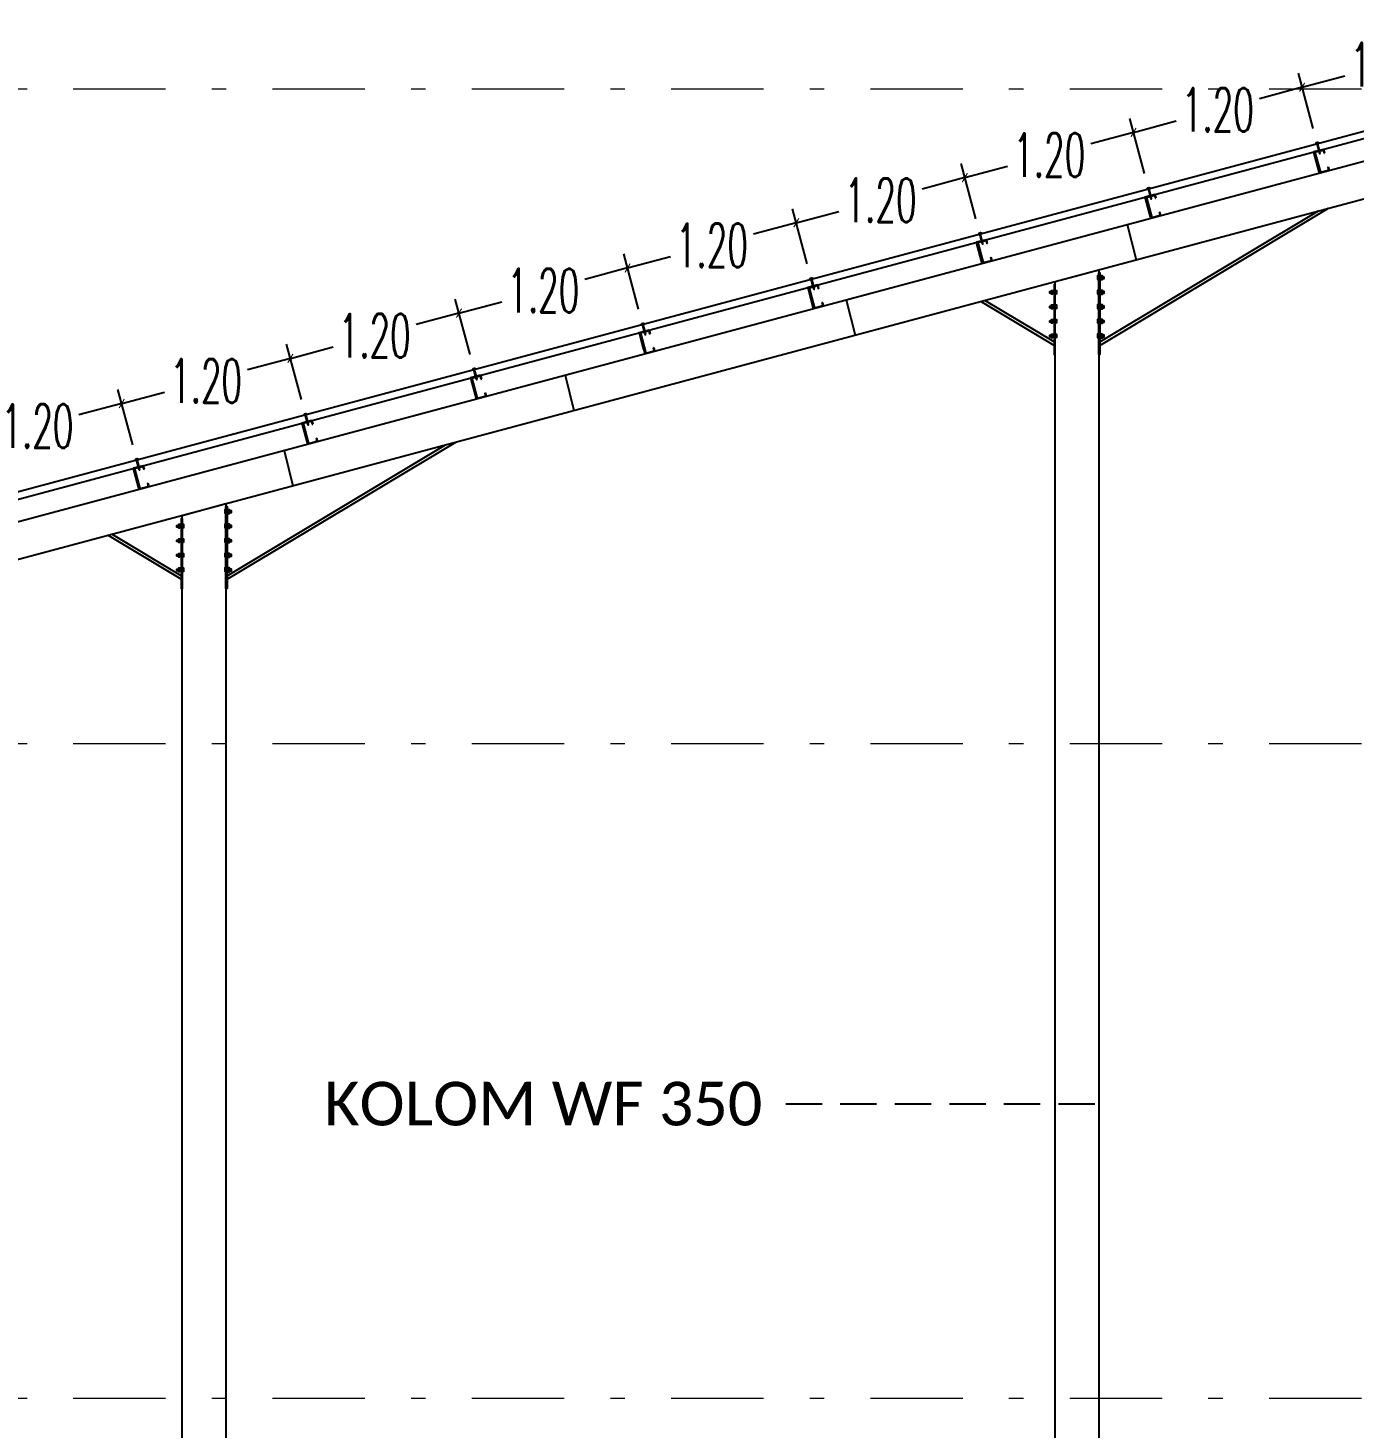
# Model space of a CAD drawing. Header units: millimetres. Extents: x 2175 to 3376, y 1504 to 1740.
# Drawn here: x 3037.04 to 3046.16, y 1637.46 to 1647.08 of the extents above; entities that cross this region are included whole.
import ezdxf

# ---------------------------------------------------------------- set-up
doc = ezdxf.new("R2010")
doc.units = ezdxf.units.MM
for name, pattern in [('DASHDOT2', [12.7, 6.35, -3.175, 0, -3.175]), ('DASHED', [19.05, 12.7, -6.35]), ('HIDDEN', [0.375, 0.25, -0.125])]:
    doc.linetypes.add(name, pattern=pattern)
doc.layers.add('Garis Dim', color=131, linetype='DASHED', lineweight=9)
doc.layers.add('TANGGA', color=223, linetype='Continuous', lineweight=9)
for name, color, linetype in [('GR', 7, 'Continuous'), ('KOP TEKS', 1, 'Continuous'), ('SUNGAI', 150, 'Continuous'), ('TEXT', 7, 'Continuous')]:
    doc.layers.add(name, color=color, linetype=linetype)
doc.styles.add('-DIM2', font='simplex.shx', dxfattribs={"width": 0.55})
doc.styles.get("Standard").update_dxf_attribs({"font": 'arial.ttf'})
doc.dimstyles.new('DIMENSI POTONGAN', dxfattribs={"dimtxt": 0.3, "dimasz": 0.05, "dimexe": 0.1, "dimexo": 0.1, "dimgap": 0.05, "dimtad": 0, "dimtih": 1, "dimtoh": 1, "dimrnd": 0.0025, "dimzin": 0, "dimdsep": 46, "dimtxsty": '-DIM2', "dimblk": 'ARCHTICK', "dimcen": 0.1, "dimclrd": 1, "dimclre": 1, "dimclrt": 2, "dimadec": 0, "dimazin": 0, "dimtfac": 1, "dimtofl": 0, "dimtmove": 0, "dimatfit": 3, "dimldrblk": 'ARCHTICK', "dimfxl": 0.18, "dimtolj": 1, "dimtzin": 0, "dimarcsym": 0})

# ---------------------------------------------------------------- blocks, each defined once
blk = doc.blocks.new('_ArchTick')
at = {"color": 0, "linetype": 'ByBlock', "const_width": 0.15}
blk.add_lwpolyline([(-0.5, -0.5), (0.5, 0.5)], dxfattribs=at)
blk = doc.blocks.new('*D685')
at = {"layer": 'Defpoints', "color": 0, "transparency": 16777216}
for p in [(3045.7986, 1646.6758), (3047.0594, 1646.6068), (3045.9003, 1646.2963)]:
    blk.add_point(p, dxfattribs=at)
at = {"layer": 'TANGGA', "color": 1, "lineweight": -2, "transparency": 16777216}
for p, q in [((3047.0335, 1646.7034), (3046.9318, 1647.083)), ((3046.9577, 1646.9864), (3046.6639, 1646.9076)), ((3045.8744, 1646.3928), (3045.7727, 1646.7724)), ((3045.7986, 1646.6758), (3046.0924, 1646.7545))]:
    blk.add_line(p, q, dxfattribs=at)
at = {"layer": 'TANGGA', "color": 1, "lineweight": -2, "transparency": 16777216, "xscale": 0.05, "yscale": 0.05, "zscale": 0.05}
for p, rotation in [((3046.9577, 1646.9864), 15.00000000000346), ((3045.7986, 1646.6758), 195.0000000000034)]:
    blk.add_blockref('_ArchTick', p, dxfattribs=dict(at, rotation=rotation))
at = {"layer": 'TANGGA', "color": 2, "transparency": 16777216, "insert": (3046.3782, 1646.8311), "char_height": 0.3, "attachment_point": 5, "style": '-DIM2'}
blk.add_mtext('\\A1;1.20', dxfattribs=at)
blk = doc.blocks.new('*D686')
at = {"layer": 'Defpoints', "color": 0, "transparency": 16777216}
for p in [(3044.6395, 1646.3652), (3045.9003, 1646.2963), (3044.7412, 1645.9857)]:
    blk.add_point(p, dxfattribs=at)
at = {"layer": 'TANGGA', "color": 1, "lineweight": -2, "transparency": 16777216}
for p, q in [((3045.8744, 1646.3928), (3045.7727, 1646.7724)), ((3045.7986, 1646.6758), (3045.5048, 1646.5971)), ((3044.7153, 1646.0823), (3044.6136, 1646.4618)), ((3044.6395, 1646.3652), (3044.9333, 1646.4439))]:
    blk.add_line(p, q, dxfattribs=at)
at = {"layer": 'TANGGA', "color": 1, "lineweight": -2, "transparency": 16777216, "xscale": 0.05, "yscale": 0.05, "zscale": 0.05}
for p, rotation in [((3045.7986, 1646.6758), 15.00000000000346), ((3044.6395, 1646.3652), 195.0000000000034)]:
    blk.add_blockref('_ArchTick', p, dxfattribs=dict(at, rotation=rotation))
at = {"layer": 'TANGGA', "color": 2, "transparency": 16777216, "insert": (3045.219, 1646.5205), "char_height": 0.3, "attachment_point": 5, "style": '-DIM2'}
blk.add_mtext('\\A1;1.20', dxfattribs=at)
blk = doc.blocks.new('*D687')
at = {"layer": 'Defpoints', "color": 0, "transparency": 16777216}
for p in [(3043.4804, 1646.0546), (3044.7412, 1645.9857), (3043.5821, 1645.6751)]:
    blk.add_point(p, dxfattribs=at)
at = {"layer": 'TANGGA', "color": 1, "lineweight": -2, "transparency": 16777216}
for p, q in [((3044.7153, 1646.0823), (3044.6136, 1646.4618)), ((3044.6395, 1646.3652), (3044.3456, 1646.2865)), ((3043.5562, 1645.7717), (3043.4545, 1646.1512)), ((3043.4804, 1646.0546), (3043.7742, 1646.1334))]:
    blk.add_line(p, q, dxfattribs=at)
at = {"layer": 'TANGGA', "color": 1, "lineweight": -2, "transparency": 16777216, "xscale": 0.05, "yscale": 0.05, "zscale": 0.05}
for p, rotation in [((3044.6395, 1646.3652), 15.00000000000346), ((3043.4804, 1646.0546), 195.0000000000034)]:
    blk.add_blockref('_ArchTick', p, dxfattribs=dict(at, rotation=rotation))
at = {"layer": 'TANGGA', "color": 2, "transparency": 16777216, "insert": (3044.0599, 1646.2099), "char_height": 0.3, "attachment_point": 5, "style": '-DIM2'}
blk.add_mtext('\\A1;1.20', dxfattribs=at)
blk = doc.blocks.new('*D688')
at = {"layer": 'Defpoints', "color": 0, "transparency": 16777216}
for p in [(3042.3213, 1645.744), (3043.5821, 1645.6751), (3042.423, 1645.3645)]:
    blk.add_point(p, dxfattribs=at)
at = {"layer": 'TANGGA', "color": 1, "lineweight": -2, "transparency": 16777216}
for p, q in [((3043.5562, 1645.7717), (3043.4545, 1646.1512)), ((3043.4804, 1646.0546), (3043.1865, 1645.9759)), ((3042.3971, 1645.4611), (3042.2954, 1645.8406)), ((3042.3213, 1645.744), (3042.6151, 1645.8228))]:
    blk.add_line(p, q, dxfattribs=at)
at = {"layer": 'TANGGA', "color": 1, "lineweight": -2, "transparency": 16777216, "xscale": 0.05, "yscale": 0.05, "zscale": 0.05}
for p, rotation in [((3043.4804, 1646.0546), 15.00000000000346), ((3042.3213, 1645.744), 195.0000000000034)]:
    blk.add_blockref('_ArchTick', p, dxfattribs=dict(at, rotation=rotation))
at = {"layer": 'TANGGA', "color": 2, "transparency": 16777216, "insert": (3042.9008, 1645.8993), "char_height": 0.3, "attachment_point": 5, "style": '-DIM2'}
blk.add_mtext('\\A1;1.20', dxfattribs=at)
blk = doc.blocks.new('*D689')
at = {"layer": 'Defpoints', "color": 0, "transparency": 16777216}
for p in [(3041.1622, 1645.4335), (3042.423, 1645.3645), (3041.2638, 1645.0539)]:
    blk.add_point(p, dxfattribs=at)
at = {"layer": 'TANGGA', "color": 1, "lineweight": -2, "transparency": 16777216}
for p, q in [((3042.3971, 1645.4611), (3042.2954, 1645.8406)), ((3042.3213, 1645.744), (3042.0274, 1645.6653)), ((3041.238, 1645.1505), (3041.1363, 1645.53)), ((3041.1622, 1645.4335), (3041.456, 1645.5122))]:
    blk.add_line(p, q, dxfattribs=at)
at = {"layer": 'TANGGA', "color": 1, "lineweight": -2, "transparency": 16777216, "xscale": 0.05, "yscale": 0.05, "zscale": 0.05}
for p, rotation in [((3042.3213, 1645.744), 15.00000000000346), ((3041.1622, 1645.4335), 195.0000000000034)]:
    blk.add_blockref('_ArchTick', p, dxfattribs=dict(at, rotation=rotation))
at = {"layer": 'TANGGA', "color": 2, "transparency": 16777216, "insert": (3041.7417, 1645.5887), "char_height": 0.3, "attachment_point": 5, "style": '-DIM2'}
blk.add_mtext('\\A1;1.20', dxfattribs=at)
blk = doc.blocks.new('*D690')
at = {"layer": 'Defpoints', "color": 0, "transparency": 16777216}
for p in [(3040.003, 1645.1229), (3041.2638, 1645.0539), (3040.1047, 1644.7433)]:
    blk.add_point(p, dxfattribs=at)
at = {"layer": 'TANGGA', "color": 1, "lineweight": -2, "transparency": 16777216}
for p, q in [((3041.238, 1645.1505), (3041.1363, 1645.53)), ((3041.1622, 1645.4335), (3040.8683, 1645.3547)), ((3040.0789, 1644.8399), (3039.9772, 1645.2195)), ((3040.003, 1645.1229), (3040.2969, 1645.2016))]:
    blk.add_line(p, q, dxfattribs=at)
at = {"layer": 'TANGGA', "color": 1, "lineweight": -2, "transparency": 16777216, "xscale": 0.05, "yscale": 0.05, "zscale": 0.05}
for p, rotation in [((3041.1622, 1645.4335), 15.00000000000346), ((3040.003, 1645.1229), 195.0000000000034)]:
    blk.add_blockref('_ArchTick', p, dxfattribs=dict(at, rotation=rotation))
at = {"layer": 'TANGGA', "color": 2, "transparency": 16777216, "insert": (3040.5826, 1645.2782), "char_height": 0.3, "attachment_point": 5, "style": '-DIM2'}
blk.add_mtext('\\A1;1.20', dxfattribs=at)
blk = doc.blocks.new('*D691')
at = {"layer": 'Defpoints', "color": 0, "transparency": 16777216}
for p in [(3038.8439, 1644.8123), (3040.1047, 1644.7433), (3038.9456, 1644.4328)]:
    blk.add_point(p, dxfattribs=at)
at = {"layer": 'TANGGA', "color": 1, "lineweight": -2, "transparency": 16777216}
for p, q in [((3040.0789, 1644.8399), (3039.9772, 1645.2195)), ((3040.003, 1645.1229), (3039.7092, 1645.0441)), ((3038.9197, 1644.5294), (3038.818, 1644.9089)), ((3038.8439, 1644.8123), (3039.1378, 1644.891))]:
    blk.add_line(p, q, dxfattribs=at)
at = {"layer": 'TANGGA', "color": 1, "lineweight": -2, "transparency": 16777216, "xscale": 0.05, "yscale": 0.05, "zscale": 0.05}
for p, rotation in [((3040.003, 1645.1229), 15.00000000002441), ((3038.8439, 1644.8123), 195.0000000000244)]:
    blk.add_blockref('_ArchTick', p, dxfattribs=dict(at, rotation=rotation))
at = {"layer": 'TANGGA', "color": 2, "transparency": 16777216, "insert": (3039.4235, 1644.9676), "char_height": 0.3, "attachment_point": 5, "style": '-DIM2'}
blk.add_mtext('\\A1;1.20', dxfattribs=at)
blk = doc.blocks.new('*D692')
at = {"layer": 'Defpoints', "color": 0, "transparency": 16777216}
for p in [(3037.6848, 1644.5017), (3038.9456, 1644.4328), (3037.7865, 1644.1222)]:
    blk.add_point(p, dxfattribs=at)
at = {"layer": 'TANGGA', "color": 1, "lineweight": -2, "transparency": 16777216}
for p, q in [((3038.9197, 1644.5294), (3038.818, 1644.9089)), ((3038.8439, 1644.8123), (3038.5501, 1644.7336)), ((3037.7606, 1644.2188), (3037.6589, 1644.5983)), ((3037.6848, 1644.5017), (3037.9787, 1644.5804))]:
    blk.add_line(p, q, dxfattribs=at)
at = {"layer": 'TANGGA', "color": 1, "lineweight": -2, "transparency": 16777216, "xscale": 0.05, "yscale": 0.05, "zscale": 0.05}
for p, rotation in [((3038.8439, 1644.8123), 15.00000000000346), ((3037.6848, 1644.5017), 195.0000000000034)]:
    blk.add_blockref('_ArchTick', p, dxfattribs=dict(at, rotation=rotation))
at = {"layer": 'TANGGA', "color": 2, "transparency": 16777216, "insert": (3038.2644, 1644.657), "char_height": 0.3, "attachment_point": 5, "style": '-DIM2'}
blk.add_mtext('\\A1;1.20', dxfattribs=at)
blk = doc.blocks.new('*D693')
at = {"layer": 'Defpoints', "color": 0, "transparency": 16777216}
for p in [(3036.5257, 1644.1911), (3037.7865, 1644.1222), (3036.6274, 1643.8116)]:
    blk.add_point(p, dxfattribs=at)
at = {"layer": 'TANGGA', "color": 1, "lineweight": -2, "transparency": 16777216}
for p, q in [((3037.7606, 1644.2188), (3037.6589, 1644.5983)), ((3037.6848, 1644.5017), (3037.391, 1644.423)), ((3036.6015, 1643.9082), (3036.4998, 1644.2877)), ((3036.5257, 1644.1911), (3036.8195, 1644.2699))]:
    blk.add_line(p, q, dxfattribs=at)
at = {"layer": 'TANGGA', "color": 1, "lineweight": -2, "transparency": 16777216, "xscale": 0.05, "yscale": 0.05, "zscale": 0.05}
for p, rotation in [((3037.6848, 1644.5017), 15.00000000000346), ((3036.5257, 1644.1911), 195.0000000000034)]:
    blk.add_blockref('_ArchTick', p, dxfattribs=dict(at, rotation=rotation))
at = {"layer": 'TANGGA', "color": 2, "transparency": 16777216, "insert": (3037.1053, 1644.3464), "char_height": 0.3, "attachment_point": 5, "style": '-DIM2'}
blk.add_mtext('\\A1;1.20', dxfattribs=at)

msp = doc.modelspace()

# ---------------------------------------------------------------- linework, layer by layer
for p, q in [((3045.8869, 1646.2293), (3045.9439, 1646.2442)), ((3045.9439, 1646.2442), (3045.9496, 1646.2229)), ((3045.9458, 1646.2488), (3045.9525, 1646.2237)), ((3045.8771, 1646.231), (3045.9065, 1646.1209)), ((3045.8771, 1646.231), (3045.9065, 1646.1209)), ((3045.8771, 1646.231), (3045.9065, 1646.1209)), ((3045.8771, 1646.231), (3045.9065, 1646.1209)), ((3045.8771, 1646.231), (3045.9158, 1646.0861)), ((3045.8797, 1646.2213), (3045.9158, 1646.086)), ((3045.8797, 1646.2213), (3045.9158, 1646.086)), ((3045.8797, 1646.2213), (3045.9158, 1646.086)), ((3045.88, 1646.2202), (3045.8858, 1646.2217)), ((3045.8829, 1646.2325), (3045.9216, 1646.0876)), ((3045.8869, 1646.2293), (3045.9238, 1646.0912)), ((3045.9496, 1646.223), (3045.9525, 1646.2237)), ((3045.9238, 1646.0912), (3045.9808, 1646.1062)), ((3045.9751, 1646.1275), (3045.978, 1646.1282)), ((3045.9751, 1646.1275), (3045.9808, 1646.1062)), ((3045.978, 1646.1282), (3045.9844, 1646.1044)), ((3044.718, 1645.9204), (3044.7474, 1645.8103)), ((3044.718, 1645.9204), (3044.7474, 1645.8103)), ((3044.718, 1645.9204), (3044.7474, 1645.8103)), ((3044.718, 1645.9204), (3044.7474, 1645.8103)), ((3044.718, 1645.9204), (3044.7567, 1645.7755)), ((3044.7206, 1645.9107), (3044.7567, 1645.7755)), ((3044.7206, 1645.9107), (3044.7567, 1645.7755)), ((3044.7206, 1645.9107), (3044.7567, 1645.7755)), ((3044.7208, 1645.9096), (3044.7267, 1645.9111)), ((3044.7238, 1645.9219), (3044.7625, 1645.777)), ((3044.7277, 1645.9187), (3044.7848, 1645.9336)), ((3044.7278, 1645.9187), (3044.7646, 1645.7807)), ((3044.7848, 1645.9336), (3044.7905, 1645.9124)), ((3044.7867, 1645.9382), (3044.7934, 1645.9131)), ((3044.7905, 1645.9124), (3044.7934, 1645.9131)), ((3044.7646, 1645.7807), (3044.8217, 1645.7956)), ((3044.816, 1645.8169), (3044.8189, 1645.8176)), ((3044.816, 1645.8169), (3044.8217, 1645.7956)), ((3044.8189, 1645.8176), (3044.8253, 1645.7938)), ((3044.5967, 1645.7326), (3044.6572, 1645.49)), ((3043.5589, 1645.6098), (3043.5883, 1645.4997)), ((3043.5589, 1645.6098), (3043.5883, 1645.4997)), ((3043.5589, 1645.6098), (3043.5883, 1645.4997)), ((3043.5589, 1645.6098), (3043.5883, 1645.4997)), ((3043.5589, 1645.6098), (3043.5976, 1645.4649)), ((3043.5614, 1645.6002), (3043.5976, 1645.4649)), ((3043.5614, 1645.6002), (3043.5976, 1645.4649)), ((3043.5614, 1645.6002), (3043.5976, 1645.4649)), ((3043.5617, 1645.599), (3043.5675, 1645.6006)), ((3043.5647, 1645.6113), (3043.6034, 1645.4664)), ((3043.5686, 1645.6081), (3043.6257, 1645.623)), ((3043.5686, 1645.6081), (3043.6055, 1645.4701)), ((3043.6257, 1645.623), (3043.6314, 1645.6018)), ((3043.6276, 1645.6276), (3043.6343, 1645.6026)), ((3043.6314, 1645.6018), (3043.6343, 1645.6026)), ((3043.6055, 1645.4701), (3043.6626, 1645.485)), ((3043.6569, 1645.5063), (3043.6598, 1645.5071)), ((3043.6569, 1645.5063), (3043.6626, 1645.485)), ((3043.6598, 1645.5071), (3043.6662, 1645.4832)), ((3042.3998, 1645.2992), (3042.4292, 1645.1891)), ((3042.3998, 1645.2992), (3042.4292, 1645.1891)), ((3042.3998, 1645.2992), (3042.4292, 1645.1891)), ((3042.3998, 1645.2992), (3042.4292, 1645.1891)), ((3042.3998, 1645.2992), (3042.4385, 1645.1543)), ((3042.4023, 1645.2896), (3042.4385, 1645.1543)), ((3042.4023, 1645.2896), (3042.4385, 1645.1543)), ((3042.4023, 1645.2896), (3042.4385, 1645.1543)), ((3042.4026, 1645.2885), (3042.4084, 1645.29)), ((3042.4056, 1645.3008), (3042.4443, 1645.1558)), ((3042.4095, 1645.2975), (3042.4666, 1645.3125)), ((3042.4095, 1645.2975), (3042.4464, 1645.1595)), ((3042.4666, 1645.3125), (3042.4723, 1645.2912)), ((3042.4685, 1645.317), (3042.4752, 1645.292)), ((3042.4723, 1645.2912), (3042.4752, 1645.292)), ((3042.4978, 1645.1957), (3042.5007, 1645.1965)), ((3042.4978, 1645.1957), (3042.5035, 1645.1745)), ((3042.5007, 1645.1965), (3042.5071, 1645.1726)), ((3042.6649, 1645.2149), (3042.7253, 1644.9723)), ((3042.4464, 1645.1595), (3042.5035, 1645.1745)), ((3041.2504, 1644.9869), (3041.3075, 1645.0019)), ((3041.3075, 1645.0019), (3041.3132, 1644.9806)), ((3041.3094, 1645.0064), (3041.3161, 1644.9814)), ((3041.2406, 1644.9886), (3041.2701, 1644.8786)), ((3041.2406, 1644.9886), (3041.2701, 1644.8786)), ((3041.2406, 1644.9886), (3041.2701, 1644.8786)), ((3041.2406, 1644.9886), (3041.2701, 1644.8786)), ((3041.2406, 1644.9886), (3041.2794, 1644.8437)), ((3041.2432, 1644.979), (3041.2794, 1644.8437)), ((3041.2432, 1644.979), (3041.2794, 1644.8437)), ((3041.2432, 1644.979), (3041.2794, 1644.8437)), ((3041.2435, 1644.9779), (3041.2493, 1644.9794)), ((3041.2464, 1644.9902), (3041.2852, 1644.8453)), ((3041.2504, 1644.9869), (3041.2873, 1644.8489)), ((3041.3132, 1644.9806), (3041.3161, 1644.9814)), ((3041.2873, 1644.8489), (3041.3444, 1644.8639)), ((3041.3387, 1644.8851), (3041.3416, 1644.8859)), ((3041.3387, 1644.8851), (3041.3444, 1644.8639)), ((3041.3416, 1644.8859), (3041.348, 1644.862)), ((3040.0815, 1644.6781), (3040.111, 1644.568)), ((3040.0815, 1644.6781), (3040.111, 1644.568)), ((3040.0815, 1644.6781), (3040.111, 1644.568)), ((3040.0815, 1644.6781), (3040.111, 1644.568)), ((3040.0815, 1644.6781), (3040.1203, 1644.5331)), ((3040.0841, 1644.6684), (3040.1203, 1644.5331)), ((3040.0841, 1644.6684), (3040.1203, 1644.5331)), ((3040.0841, 1644.6684), (3040.1203, 1644.5331)), ((3040.0844, 1644.6673), (3040.0902, 1644.6688)), ((3040.0873, 1644.6796), (3040.1261, 1644.5347)), ((3040.0913, 1644.6763), (3040.1484, 1644.6913)), ((3040.0913, 1644.6763), (3040.1282, 1644.5383)), ((3040.1484, 1644.6913), (3040.1541, 1644.67)), ((3040.1503, 1644.6959), (3040.157, 1644.6708)), ((3040.1541, 1644.67), (3040.157, 1644.6708)), ((3040.733, 1644.6973), (3040.7935, 1644.4547)), ((3040.1282, 1644.5383), (3040.1853, 1644.5533)), ((3040.1796, 1644.5745), (3040.1825, 1644.5753)), ((3040.1796, 1644.5745), (3040.1853, 1644.5533)), ((3040.1825, 1644.5753), (3040.1889, 1644.5515)), ((3038.9224, 1644.3675), (3038.9518, 1644.2574)), ((3038.9224, 1644.3675), (3038.9518, 1644.2574)), ((3038.9224, 1644.3675), (3038.9518, 1644.2574)), ((3038.9224, 1644.3675), (3038.9518, 1644.2574)), ((3038.9224, 1644.3675), (3038.9612, 1644.2226)), ((3038.925, 1644.3578), (3038.9612, 1644.2225)), ((3038.925, 1644.3578), (3038.9612, 1644.2225)), ((3038.925, 1644.3578), (3038.9612, 1644.2225)), ((3038.9253, 1644.3567), (3038.9311, 1644.3582)), ((3038.9282, 1644.369), (3038.967, 1644.2241)), ((3038.9322, 1644.3658), (3038.9893, 1644.3807)), ((3038.9322, 1644.3658), (3038.9691, 1644.2277)), ((3038.9893, 1644.3807), (3038.9949, 1644.3594)), ((3038.9912, 1644.3853), (3038.9978, 1644.3602)), ((3038.9949, 1644.3595), (3038.9978, 1644.3602)), ((3038.9691, 1644.2277), (3039.0262, 1644.2427)), ((3039.0205, 1644.264), (3039.0234, 1644.2647)), ((3039.0205, 1644.264), (3039.0262, 1644.2427)), ((3039.0234, 1644.2647), (3039.0298, 1644.2409)), ((3038.8012, 1644.1797), (3038.8616, 1643.9371)), ((3037.7633, 1644.0569), (3037.7927, 1643.9468)), ((3037.7633, 1644.0569), (3037.7927, 1643.9468)), ((3037.7633, 1644.0569), (3037.7927, 1643.9468)), ((3037.7633, 1644.0569), (3037.7927, 1643.9468)), ((3037.7633, 1644.0569), (3037.802, 1643.912)), ((3037.7659, 1644.0472), (3037.8021, 1643.912)), ((3037.7659, 1644.0472), (3037.8021, 1643.912)), ((3037.7659, 1644.0472), (3037.8021, 1643.912)), ((3037.7662, 1644.0461), (3037.772, 1644.0476)), ((3037.7691, 1644.0584), (3037.8078, 1643.9135)), ((3037.7731, 1644.0552), (3037.8302, 1644.0701)), ((3037.7731, 1644.0552), (3037.81, 1643.9172)), ((3037.8302, 1644.0701), (3037.8358, 1644.0489)), ((3037.832, 1644.0747), (3037.8387, 1644.0496)), ((3037.8358, 1644.0489), (3037.8387, 1644.0496)), ((3037.8614, 1643.9534), (3037.8643, 1643.9541)), ((3037.8614, 1643.9534), (3037.867, 1643.9321)), ((3037.8643, 1643.9541), (3037.8706, 1643.9303)), ((3037.81, 1643.9172), (3037.867, 1643.9321))]:
    msp.add_line(p, q)
at = {"linetype": 'HIDDEN'}
msp.add_line((3044.3739, 1639.685), (3042.1489, 1639.685), dxfattribs=at)
for points in [[(3045.8917, 1646.2901), (3045.912, 1646.2953), (3045.9129, 1646.2918), (3045.8926, 1646.2866)], [(3045.8953, 1646.295), (3045.9053, 1646.2975), (3045.9063, 1646.2938), (3045.8962, 1646.2913)], [(3045.9008, 1646.2888), (3045.904, 1646.2896), (3045.9208, 1646.2238), (3045.9176, 1646.223)], [(3044.7326, 1645.9795), (3044.7529, 1645.9847), (3044.7537, 1645.9812), (3044.7335, 1645.976)], [(3044.7361, 1645.9844), (3044.7462, 1645.987), (3044.7472, 1645.9832), (3044.7371, 1645.9807)], [(3044.7417, 1645.9782), (3044.7449, 1645.979), (3044.7617, 1645.9132), (3044.7585, 1645.9124)], [(3043.5735, 1645.6689), (3043.5937, 1645.6741), (3043.5946, 1645.6706), (3043.5744, 1645.6655)], [(3043.577, 1645.6738), (3043.5871, 1645.6764), (3043.5881, 1645.6727), (3043.578, 1645.6701)], [(3043.5826, 1645.6676), (3043.5858, 1645.6684), (3043.6026, 1645.6026), (3043.5994, 1645.6018)], [(3042.4144, 1645.3584), (3042.4346, 1645.3635), (3042.4355, 1645.3601), (3042.4153, 1645.3549)], [(3042.4179, 1645.3632), (3042.428, 1645.3658), (3042.4289, 1645.3621), (3042.4189, 1645.3595)], [(3042.4234, 1645.357), (3042.4267, 1645.3578), (3042.4435, 1645.2921), (3042.4403, 1645.2912)], [(3041.2553, 1645.0478), (3041.2755, 1645.053), (3041.2764, 1645.0495), (3041.2562, 1645.0443)], [(3041.2588, 1645.0526), (3041.2689, 1645.0552), (3041.2698, 1645.0515), (3041.2598, 1645.0489)], [(3041.2643, 1645.0464), (3041.2676, 1645.0472), (3041.2844, 1644.9815), (3041.2812, 1644.9807)], [(3040.0962, 1644.7372), (3040.1164, 1644.7424), (3040.1173, 1644.7389), (3040.0971, 1644.7337)], [(3040.0997, 1644.7421), (3040.1098, 1644.7446), (3040.1107, 1644.7409), (3040.1006, 1644.7383)], [(3040.1052, 1644.7358), (3040.1084, 1644.7367), (3040.1253, 1644.6709), (3040.122, 1644.6701)], [(3038.9371, 1644.4266), (3038.9573, 1644.4318), (3038.9582, 1644.4283), (3038.938, 1644.4231)], [(3038.9406, 1644.4315), (3038.9507, 1644.434), (3038.9516, 1644.4303), (3038.9415, 1644.4278)], [(3038.9461, 1644.4253), (3038.9493, 1644.4261), (3038.9662, 1644.3603), (3038.9629, 1644.3595)], [(3037.778, 1644.116), (3037.7982, 1644.1212), (3037.7991, 1644.1177), (3037.7788, 1644.1126)], [(3037.7815, 1644.1209), (3037.7915, 1644.1235), (3037.7925, 1644.1197), (3037.7824, 1644.1172)], [(3037.787, 1644.1147), (3037.7902, 1644.1155), (3037.807, 1644.0497), (3037.8038, 1644.0489)]]:
    msp.add_lwpolyline(points, close=True)
for points in [[(3045.9176, 1646.223), (3045.921, 1646.2173), (3045.9208, 1646.2238)], [(3044.7585, 1645.9124), (3044.7618, 1645.9068), (3044.7617, 1645.9132)], [(3043.5994, 1645.6018), (3043.6027, 1645.5962), (3043.6026, 1645.6026)], [(3042.4403, 1645.2912), (3042.4436, 1645.2856), (3042.4435, 1645.2921)], [(3041.2812, 1644.9807), (3041.2845, 1644.975), (3041.2844, 1644.9815)], [(3040.122, 1644.6701), (3040.1254, 1644.6644), (3040.1253, 1644.6709)], [(3038.9629, 1644.3595), (3038.9663, 1644.3538), (3038.9662, 1644.3603)], [(3037.8038, 1644.0489), (3037.8072, 1644.0433), (3037.807, 1644.0497)]]:
    msp.add_lwpolyline(points)
at = {"layer": 'Garis Dim', "linetype": 'DASHDOT2', "ltscale": 0.1}
for p, q in [((2996.2511, 1646.6658), (3070.7511, 1646.6658)), ((2996.2511, 1642.1658), (3070.7511, 1642.1658)), ((2996.2511, 1637.6658), (3070.7511, 1637.6658))]:
    msp.add_line(p, q, dxfattribs=at)
at = {"layer": 'GR'}
for p, q in [((3032.4756, 1642.6918), (3047.2511, 1646.6509)), ((3032.488, 1642.6434), (3047.2511, 1646.5991)), ((3032.6511, 1642.5318), (3047.2511, 1646.4438)), ((3032.9011, 1642.3399), (3047.2511, 1646.185))]:
    msp.add_line(p, q, dxfattribs=at)
at = {"layer": 'KOP TEKS', "color": 0}
for points in [[(3044.3929, 1645.3532), (3044.4011, 1645.3532), (3044.4011, 1645.3793), (3044.3929, 1645.3793)], [(3044.4178, 1645.3532), (3044.426, 1645.3532), (3044.426, 1645.3793), (3044.4178, 1645.3793)], [(3044.3926, 1645.3606), (3044.4383, 1645.3606), (3044.4383, 1645.3712), (3044.3926, 1645.3712)], [(3044.1099, 1645.2606), (3044.0643, 1645.2606), (3044.0643, 1645.2712), (3044.1099, 1645.2712)], [(3044.0848, 1645.2532), (3044.0766, 1645.2532), (3044.0766, 1645.2793), (3044.0848, 1645.2793)], [(3044.1096, 1645.2532), (3044.1015, 1645.2532), (3044.1015, 1645.2793), (3044.1096, 1645.2793)], [(3044.3926, 1645.2606), (3044.4383, 1645.2606), (3044.4383, 1645.2712), (3044.3926, 1645.2712)], [(3044.3929, 1645.2532), (3044.4011, 1645.2532), (3044.4011, 1645.2793), (3044.3929, 1645.2793)], [(3044.4178, 1645.2532), (3044.426, 1645.2532), (3044.426, 1645.2793), (3044.4178, 1645.2793)], [(3044.1099, 1645.1606), (3044.0643, 1645.1606), (3044.0643, 1645.1712), (3044.1099, 1645.1712)], [(3044.0848, 1645.1532), (3044.0766, 1645.1532), (3044.0766, 1645.1793), (3044.0848, 1645.1793)], [(3044.1096, 1645.1532), (3044.1015, 1645.1532), (3044.1015, 1645.1793), (3044.1096, 1645.1793)], [(3044.3926, 1645.1606), (3044.4383, 1645.1606), (3044.4383, 1645.1712), (3044.3926, 1645.1712)], [(3044.3929, 1645.1532), (3044.4011, 1645.1532), (3044.4011, 1645.1793), (3044.3929, 1645.1793)], [(3044.4178, 1645.1532), (3044.426, 1645.1532), (3044.426, 1645.1793), (3044.4178, 1645.1793)], [(3044.1099, 1645.0606), (3044.0643, 1645.0606), (3044.0643, 1645.0712), (3044.1099, 1645.0712)], [(3044.0848, 1645.0532), (3044.0766, 1645.0532), (3044.0766, 1645.0793), (3044.0848, 1645.0793)], [(3044.1096, 1645.0532), (3044.1015, 1645.0532), (3044.1015, 1645.0793), (3044.1096, 1645.0793)], [(3044.3926, 1645.0606), (3044.4383, 1645.0606), (3044.4383, 1645.0712), (3044.3926, 1645.0712)], [(3044.3929, 1645.0532), (3044.4011, 1645.0532), (3044.4011, 1645.0793), (3044.3929, 1645.0793)], [(3044.4178, 1645.0532), (3044.426, 1645.0532), (3044.426, 1645.0793), (3044.4178, 1645.0793)], [(3044.1099, 1644.9606), (3044.0643, 1644.9606), (3044.0643, 1644.9712), (3044.1099, 1644.9712)], [(3044.0848, 1644.9532), (3044.0766, 1644.9532), (3044.0766, 1644.9793), (3044.0848, 1644.9793)], [(3044.1096, 1644.9532), (3044.1015, 1644.9532), (3044.1015, 1644.9793), (3044.1096, 1644.9793)], [(3044.3926, 1644.9606), (3044.4383, 1644.9606), (3044.4383, 1644.9712), (3044.3926, 1644.9712)], [(3044.3929, 1644.9532), (3044.4011, 1644.9532), (3044.4011, 1644.9793), (3044.3929, 1644.9793)], [(3044.4178, 1644.9532), (3044.426, 1644.9532), (3044.426, 1644.9793), (3044.4178, 1644.9793)], [(3038.3926, 1643.7529), (3038.4383, 1643.7529), (3038.4383, 1643.7636), (3038.3926, 1643.7636)], [(3038.3929, 1643.7455), (3038.4011, 1643.7455), (3038.4011, 1643.7716), (3038.3929, 1643.7716)], [(3038.4178, 1643.7455), (3038.426, 1643.7455), (3038.426, 1643.7716), (3038.4178, 1643.7716)], [(3038.1099, 1643.6529), (3038.0643, 1643.6529), (3038.0643, 1643.6636), (3038.1099, 1643.6636)], [(3038.0848, 1643.6455), (3038.0766, 1643.6455), (3038.0766, 1643.6716), (3038.0848, 1643.6716)], [(3038.1096, 1643.6455), (3038.1015, 1643.6455), (3038.1015, 1643.6716), (3038.1096, 1643.6716)], [(3038.3926, 1643.6529), (3038.4383, 1643.6529), (3038.4383, 1643.6636), (3038.3926, 1643.6636)], [(3038.3929, 1643.6455), (3038.4011, 1643.6455), (3038.4011, 1643.6716), (3038.3929, 1643.6716)], [(3038.4178, 1643.6455), (3038.426, 1643.6455), (3038.426, 1643.6716), (3038.4178, 1643.6716)], [(3038.1099, 1643.5529), (3038.0643, 1643.5529), (3038.0643, 1643.5636), (3038.1099, 1643.5636)], [(3038.0848, 1643.5455), (3038.0766, 1643.5455), (3038.0766, 1643.5716), (3038.0848, 1643.5716)], [(3038.1096, 1643.5455), (3038.1015, 1643.5455), (3038.1015, 1643.5716), (3038.1096, 1643.5716)], [(3038.3926, 1643.5529), (3038.4383, 1643.5529), (3038.4383, 1643.5636), (3038.3926, 1643.5636)], [(3038.3929, 1643.5455), (3038.4011, 1643.5455), (3038.4011, 1643.5716), (3038.3929, 1643.5716)], [(3038.4178, 1643.5455), (3038.426, 1643.5455), (3038.426, 1643.5716), (3038.4178, 1643.5716)], [(3038.1099, 1643.4529), (3038.0643, 1643.4529), (3038.0643, 1643.4636), (3038.1099, 1643.4636)], [(3038.0848, 1643.4455), (3038.0766, 1643.4455), (3038.0766, 1643.4716), (3038.0848, 1643.4716)], [(3038.1096, 1643.4455), (3038.1015, 1643.4455), (3038.1015, 1643.4716), (3038.1096, 1643.4716)], [(3038.3926, 1643.4529), (3038.4383, 1643.4529), (3038.4383, 1643.4636), (3038.3926, 1643.4636)], [(3038.3929, 1643.4455), (3038.4011, 1643.4455), (3038.4011, 1643.4716), (3038.3929, 1643.4716)], [(3038.4178, 1643.4455), (3038.426, 1643.4455), (3038.426, 1643.4716), (3038.4178, 1643.4716)], [(3038.1099, 1643.3529), (3038.0643, 1643.3529), (3038.0643, 1643.3636), (3038.1099, 1643.3636)], [(3038.0848, 1643.3455), (3038.0766, 1643.3455), (3038.0766, 1643.3716), (3038.0848, 1643.3716)], [(3038.1096, 1643.3455), (3038.1015, 1643.3455), (3038.1015, 1643.3716), (3038.1096, 1643.3716)], [(3038.3926, 1643.3529), (3038.4383, 1643.3529), (3038.4383, 1643.3636), (3038.3926, 1643.3636)], [(3038.3929, 1643.3455), (3038.4011, 1643.3455), (3038.4011, 1643.3716), (3038.3929, 1643.3716)], [(3038.4178, 1643.3455), (3038.426, 1643.3455), (3038.426, 1643.3716), (3038.4178, 1643.3716)]]:
    msp.add_lwpolyline(points, close=True, dxfattribs=at)
for p in [(3044.4178, 1645.3606), (3044.0848, 1645.2606), (3044.4178, 1645.2606), (3044.0848, 1645.1606), (3044.4178, 1645.1606), (3044.0848, 1645.0606), (3044.4178, 1645.0606), (3044.0848, 1644.9606), (3044.4178, 1644.9606), (3038.4178, 1643.7529), (3038.0848, 1643.6529), (3038.4178, 1643.6529), (3038.0848, 1643.5529), (3038.4178, 1643.5529), (3038.0848, 1643.4529), (3038.4178, 1643.4529), (3038.0848, 1643.3529), (3038.4178, 1643.3529)]:
    msp.add_point(p, dxfattribs=at)
at = {"layer": 'SUNGAI'}
for p, q in [((3044.4087, 1644.9014), (3045.9806, 1645.8446)), ((3044.4087, 1644.9248), (3045.9103, 1645.8257)), ((3044.0939, 1644.9014), (3043.5897, 1645.2039)), ((3044.0939, 1644.9248), (3043.6166, 1645.2111)), ((3038.4087, 1643.2937), (3039.9806, 1644.2369)), ((3038.4087, 1643.3171), (3039.9103, 1644.218)), ((3038.0939, 1643.2937), (3037.5897, 1643.5962)), ((3038.0939, 1643.3171), (3037.6166, 1643.6034))]:
    msp.add_line(p, q, dxfattribs=at)
for points in [[(3044.1011, 1645.341), (3044.4011, 1645.4213), (3044.4011, 1634.1811), (3044.1011, 1634.1811)], [(3044.4011, 1645.4012), (3044.4087, 1645.4012), (3044.4087, 1644.8392), (3044.4011, 1644.8392)], [(3044.1015, 1645.3189), (3044.0939, 1645.3189), (3044.0939, 1644.8392), (3044.1015, 1644.8392)], [(3038.1011, 1643.7333), (3038.4011, 1643.8136), (3038.4011, 1634.1811), (3038.1011, 1634.1811)], [(3038.4011, 1643.7936), (3038.4087, 1643.7936), (3038.4087, 1643.2315), (3038.4011, 1643.2315)], [(3038.1015, 1643.7112), (3038.0939, 1643.7112), (3038.0939, 1643.2315), (3038.1015, 1643.2315)]]:
    msp.add_lwpolyline(points, close=True, dxfattribs=at)
at = {"layer": 'TEXT'}
for p, q in [((3045.9458, 1646.2488), (3045.8771, 1646.231)), ((3045.9844, 1646.1044), (3045.9158, 1646.086)), ((3044.7867, 1645.9382), (3044.718, 1645.9204)), ((3044.8253, 1645.7938), (3044.7567, 1645.7755)), ((3043.6276, 1645.6276), (3043.5589, 1645.6098)), ((3043.6662, 1645.4832), (3043.5976, 1645.4649)), ((3042.4685, 1645.317), (3042.3998, 1645.2992)), ((3042.5071, 1645.1726), (3042.4385, 1645.1543)), ((3041.3094, 1645.0064), (3041.2406, 1644.9886)), ((3041.348, 1644.862), (3041.2794, 1644.8437)), ((3040.1503, 1644.6959), (3040.0815, 1644.6781)), ((3040.1889, 1644.5515), (3040.1203, 1644.5331)), ((3038.9912, 1644.3853), (3038.9224, 1644.3675)), ((3039.0298, 1644.2409), (3038.9612, 1644.2225)), ((3037.832, 1644.0747), (3037.7633, 1644.0569)), ((3037.8706, 1643.9303), (3037.8021, 1643.912))]:
    msp.add_line(p, q, dxfattribs=at)

# ---------------------------------------------------------------- texts
at = {"layer": 'TEXT', "insert": (3042.0882, 1639.8398), "char_height": 0.3, "width": 5.532045, "attachment_point": 3}
msp.add_mtext('\\pxqr;{\\fCalibri Light|b0|i0|c0|p34;KOLOM WF 350}', dxfattribs=at)

# ---------------------------------------------------------------- dimensions: what is measured, and where the dimension line sits
at = {"layer": 'TANGGA'}
for p1, p2, picture, middle in [((3047.0594, 1646.6068), (3045.9003, 1646.2963), '*D685', (3046.3782, 1646.8311)), ((3045.9003, 1646.2963), (3044.7412, 1645.9857), '*D686', (3045.219, 1646.5205)), ((3044.7412, 1645.9857), (3043.5821, 1645.6751), '*D687', (3044.0599, 1646.2099)), ((3043.5821, 1645.6751), (3042.423, 1645.3645), '*D688', (3042.9008, 1645.8993)), ((3042.423, 1645.3645), (3041.2638, 1645.0539), '*D689', (3041.7417, 1645.5887)), ((3041.2638, 1645.0539), (3040.1047, 1644.7433), '*D690', (3040.5826, 1645.2782)), ((3040.1047, 1644.7433), (3038.9456, 1644.4328), '*D691', (3039.4235, 1644.9676)), ((3038.9456, 1644.4328), (3037.7865, 1644.1222), '*D692', (3038.2644, 1644.657)), ((3037.7865, 1644.1222), (3036.6274, 1643.8116), '*D693', (3037.1053, 1644.3464))]:
    dim = msp.add_aligned_dim(p1=p1, p2=p2, distance=-0.3929, dimstyle='DIMENSI POTONGAN', dxfattribs=at)
    dim.commit()
    dim.dimension.update_dxf_attribs({"geometry": picture, "text_midpoint": middle})

doc.saveas('drawing.dxf')
